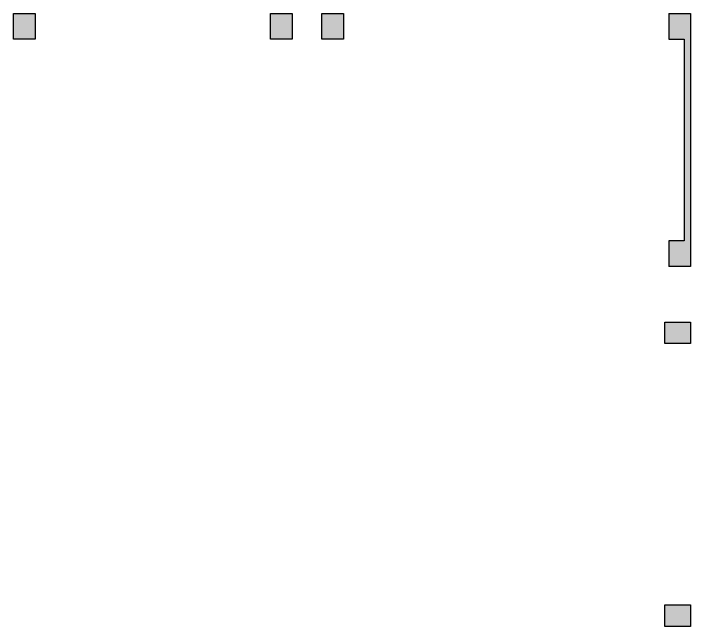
# Model space of a CAD drawing. Header units: millimetres. Extents: x 489570 to 664474, y -400689 to -233120.
# Drawn here: x 631449 to 664374, y -370371 to -340571 of the extents above; entities that cross this region are included whole.
import ezdxf

# ---------------------------------------------------------------- set-up
doc = ezdxf.new("R2010")
doc.units = ezdxf.units.MM
doc.header["$LTSCALE"] = 10
doc.header["$MEASUREMENT"] = 0
for name, color, linetype in [('XREF BB LVL 3$0$X-WTC3-Level 3 segmented$0$COL', 7, 'Continuous'), ('XREF BB LVL 3$0$X-WTC3-Level 3 segmented$0$DMS', 7, 'Continuous'), ('XREF BB LVL 3$0$X-WTC3-Level 3 segmented$0$HAT', 251, 'Continuous')]:
    doc.layers.add(name, color=color, linetype=linetype)

# ---------------------------------------------------------------- blocks, each defined once
blk = doc.blocks.new('XREF BB LVL 3$0$X-WTC3-Level 3 segmented$0$C125105')
at = {"layer": 'XREF BB LVL 3$0$X-WTC3-Level 3 segmented$0$HAT'}
blk.add_hatch(color=256, dxfattribs=at).paths.add_polyline_path([(-524.75, -1250), (525.25, -1250), (525.25, 0), (-524.75, 0)])
at = {"layer": 'XREF BB LVL 3$0$X-WTC3-Level 3 segmented$0$COL'}
blk.add_lwpolyline([(-524.75, -1250), (525.25, -1250), (525.25, 0), (-524.75, 0)], close=True, dxfattribs=at)
blk = doc.blocks.new('XREF BB LVL 3$0$X-WTC3-Level 3 segmented$0$SH1')
at = {"layer": 'XREF BB LVL 3$0$X-WTC3-Level 3 segmented$0$HAT'}
blk.add_hatch(color=256, dxfattribs=at).paths.add_polyline_path([(12300, -1049.5), (12300, 0), (0, 0), (0, -1050), (1250, -1050), (1250, -300.5), (1250.5, -300), (11049.5, -300), (11050, -300.5), (11050, -1050), (12299.5, -1050)])
at = {"layer": 'XREF BB LVL 3$0$X-WTC3-Level 3 segmented$0$COL'}
for p, q in [((12300, 0), (0, 0)), ((0, 0), (0, -1050)), ((12300, -1049.5), (12300, 0)), ((1250.5, -300), (1250, -300.5)), ((1250, -300.5), (1250, -1050)), ((11049.5, -300), (1250.5, -300)), ((11049.5, -300), (11050, -300.5)), ((11050, -1050), (11050, -300.5)), ((1250, -1050), (0, -1050)), ((12299.5, -1050), (11050, -1050)), ((12300, -1049.5), (12299.5, -1050))]:
    blk.add_line(p, q, dxfattribs=at)
blk = doc.blocks.new('XREF BB LVL 3$0$X-WTC3-Level 3 segmented$0$STRU')
at = {"layer": 'XREF BB LVL 3$0$X-WTC3-Level 3 segmented$0$COL', "xscale": -1}
for name, p, rotation in [('XREF BB LVL 3$0$X-WTC3-Level 3 segmented$0$C125105', (22400, -0.25), 270), ('XREF BB LVL 3$0$X-WTC3-Level 3 segmented$0$C125105', (22400, -12500.25), 270), ('XREF BB LVL 3$0$X-WTC3-Level 3 segmented$0$C125105', (22400, -15000.25), 270), ('XREF BB LVL 3$0$X-WTC3-Level 3 segmented$0$C125105', (-6875, -32400), 180), ('XREF BB LVL 3$0$X-WTC3-Level 3 segmented$0$C125105', (6875, -32400), 180), ('XREF BB LVL 3$0$X-WTC3-Level 3 segmented$0$SH1', (10100, -32400), 180)]:
    blk.add_blockref(name, p, dxfattribs=dict(at, rotation=rotation))

msp = doc.modelspace()

# ---------------------------------------------------------------- block references
at = {"layer": 'XREF BB LVL 3$0$X-WTC3-Level 3 segmented$0$DMS', "rotation": 90}
msp.add_blockref('XREF BB LVL 3$0$X-WTC3-Level 3 segmented$0$STRU', (631973.9, -362970.8), dxfattribs=at)

doc.saveas('drawing.dxf')
